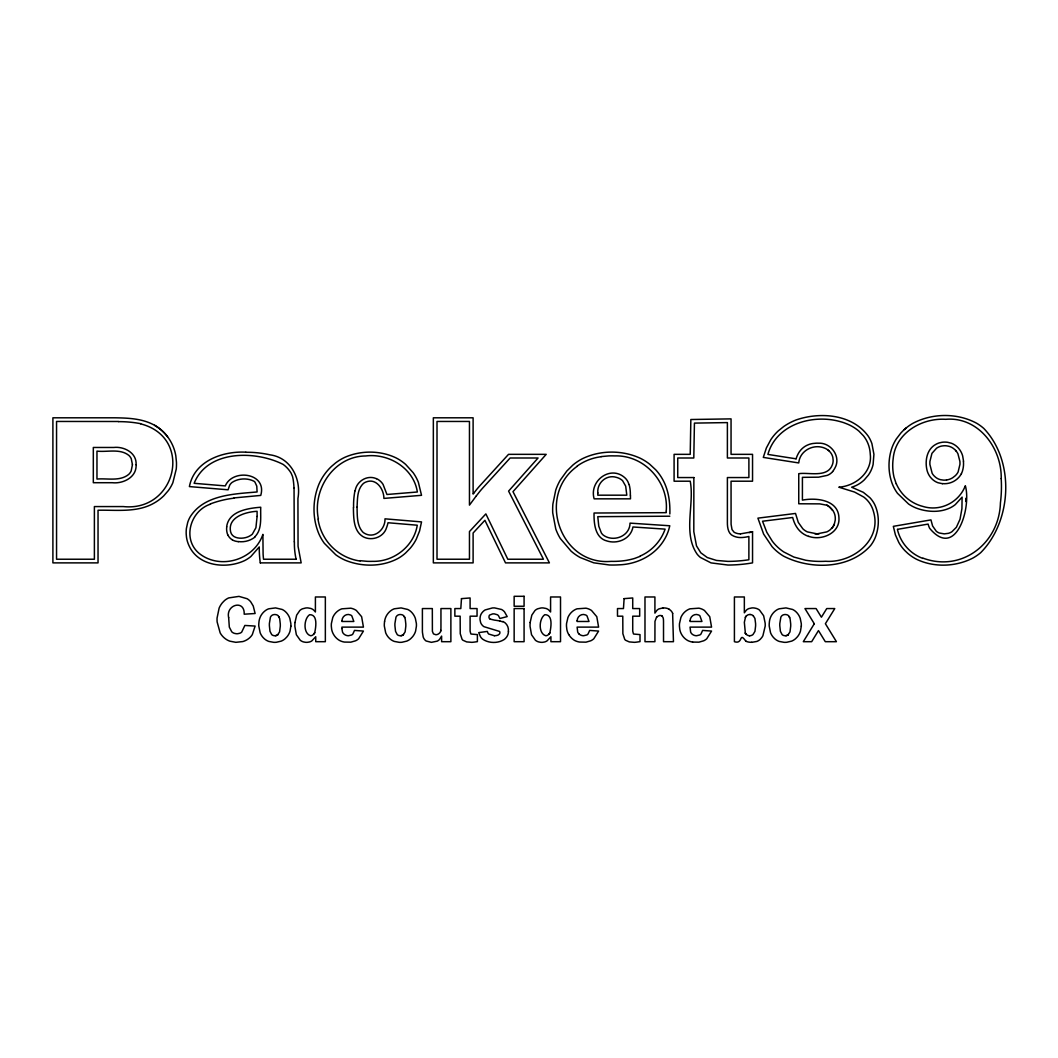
<?xml version="1.0" encoding="UTF-8"?>
<svg xmlns="http://www.w3.org/2000/svg" width="1058" height="1058" viewBox="0 0 1058 1058"><rect width="100%" height="100%" fill="white"/><g stroke="black" fill="none" stroke-linecap="round" stroke-linejoin="round"><path stroke-width="1.5" d="M666.236 510.802C668.801 481.721 644.031 454.874 614.711 455.905A81.175 81.175 0 0 0 608.707 455.905L601.116 456.593M353.398 507.681C353.65 517.626 353.306 530.666 362.907 536.604C371.451 541.458 383.697 537.398 386.554 527.651A31.74 31.74 0 0 0 388.008 522.745L417.262 525.218C413.89 546.404 393.655 561.97 372.482 561.348A75.449 75.449 0 0 1 367.152 561.322L360.143 560.687M666.236 511.226L666.223 511.993M896.311 483.81A39.596 39.596 0 0 0 922.788 506.398C940.033 511.834 958.826 502.682 965.346 485.715C971.561 507.787 955.943 559.999 929.625 528.273A25.696 25.696 0 0 1 928.104 524.094L897.634 529.317M666.223 512.667L594.054 513.024C593.842 523.102 594.9 537.98 606.922 540.955C617.647 544.447 630.925 538.786 632.949 526.977L665.112 529.132A45.891 45.891 0 0 1 640.13 556.072M669.846 513.976C670.23 501.862 668.431 489.378 662.295 478.758A49.739 49.739 0 0 0 655.775 469.858L649.665 464.184A52.093 52.093 0 0 0 640.394 458.312C622.342 449.941 600.256 449.981 582.35 458.736A51.564 51.564 0 0 0 572.947 465.004L566.81 471.048L560.264 480.12A54.54 54.54 0 0 0 555.728 490.145L552.898 503.992A69.021 69.021 0 0 0 552.712 512.839L555.767 529A50.295 50.295 0 0 0 560.356 538.575L571.056 551.125A52.331 52.331 0 0 0 580.247 557.553L593.71 562.816L609.329 564.972A97.693 97.693 0 0 0 618.718 564.853C637.009 564.39 655.352 555.278 664.609 539.117A44.912 44.912 0 0 0 668.735 529.78L669.793 525.773L630.026 523.128C629.894 536.459 613.283 542.423 603.377 535.189A9.588 9.588 0 0 1 601.328 532.875L598.775 526.183L597.783 516.674L669.807 516.198M508.501 631.467L508.131 633.848A9.892 9.892 0 0 1 506.332 637.419L505.539 638.318A12.035 12.035 0 0 1 504.137 639.535C497.895 643.542 488.928 643.37 482.792 639.27A10.884 10.884 0 0 1 480.57 636.876L478.705 632.618L487.315 631.414L487.857 632.882A4.642 4.642 0 0 0 488.756 634.046L494.364 635.726M226.65 526.844C228.634 511.054 248.035 508.224 260.744 507.245C260.281 516.939 262.516 529.357 254.7 536.948M440.802 630.224L440.631 631.216M384.583 621.324L384.332 623.77A26.979 26.979 0 0 0 384.319 625.992L385.667 632.737A16.24 16.24 0 0 0 388.603 637.498L389.728 638.635A13.728 13.728 0 0 0 394.356 641.426L399.197 642.325A21.081 21.081 0 0 0 401.895 642.272L406.761 641.122A14.283 14.283 0 0 0 410.795 638.596L412.501 636.837A16.531 16.531 0 0 0 415.582 631.176L416.416 626.124A24.241 24.241 0 0 0 416.363 623.4L415.358 618.414A16.902 16.902 0 0 0 412.131 612.846L411.007 611.683A13.542 13.542 0 0 0 407.714 609.461L401.101 607.914L394.369 608.786A12.326 12.326 0 0 0 391.579 610.162A16.174 16.174 0 0 0 386.249 616.1A16.743 16.743 0 0 0 384.596 621.337M355.157 490.753C356.599 481.139 367.364 474.592 376.397 478.692M828.798 450.708A14.27 14.27 0 0 0 825.147 448.341C814.157 443.315 799.782 450.324 798.75 462.941L763.294 457.4L766.376 447.957L770.819 439.665A48.007 48.007 0 0 1 778.265 430.897L783.74 426.506A58.349 58.349 0 0 1 796.264 419.894C820.254 411.655 852.417 414.167 868.287 436.24A33.711 33.711 0 0 1 871.924 443.686L873.921 454.292L873.101 464.555A30.272 30.272 0 0 1 868.459 474.989L864.32 479.843A30.179 30.179 0 0 1 854.031 486.402L851.65 487.209L863.302 492.314L869.861 497.644A29.042 29.042 0 0 1 874.543 504.23C879.555 514.558 879.37 527.069 875.217 537.662A35.112 35.112 0 0 1 870.708 545.439C849.587 569.508 810.177 569.878 783.423 556.058A50.017 50.017 0 0 1 772.128 546.721L763.625 534.078L757.912 518.142L795.523 513.447L798.287 522.388L802.81 528.762A17.483 17.483 0 0 0 807.333 531.883L817.08 533.867L826.774 531.896A16.822 16.822 0 0 0 830.239 529.714L832.448 527.439A12.974 12.974 0 0 0 834.326 524.107L835.212 520.219A17.973 17.973 0 0 0 835.278 517.917A13.503 13.503 0 0 0 832.633 510.207L829.446 506.888A12.709 12.709 0 0 0 826.84 505.221L819.752 503.873L798.75 503.78L798.75 473.693C808.524 472.093 827.369 478.123 832.276 464.978A12.524 12.524 0 0 0 833.149 460.415L832.871 457.625A12.127 12.127 0 0 0 830.702 452.771L829.816 451.713A14.786 14.786 0 0 0 828.242 450.232M314.715 632.644C315.932 627.01 317.942 614.447 309.61 614.698C303.765 618.679 302.932 633.345 310.536 635.726A4.007 4.007 0 0 0 312.983 634.866L313.948 633.914A5.475 5.475 0 0 0 314.583 632.922L314.715 632.644A5.607 5.607 0 0 1 313.948 633.927M549.882 632.644C551.099 627.01 553.122 614.447 544.777 614.698C538.932 618.679 538.112 633.345 545.703 635.726A4.007 4.007 0 0 0 548.15 634.866L549.115 633.914A5.475 5.475 0 0 0 549.75 632.922L549.882 632.644A5.607 5.607 0 0 1 549.115 633.927M746.459 615.875L746.247 616.087A5.925 5.925 0 0 0 745.493 617.092L744.343 622.342L745.374 633.226M832.62 471.524L832.699 471.432A21.742 21.742 0 0 0 833.466 470.387A20.988 20.988 0 0 0 834.788 468.244C841.454 457.056 831.178 442.535 818.641 443.196A30.153 30.153 0 0 0 816.194 443.183L812.875 443.5A23.051 23.051 0 0 0 808.973 444.479L806.791 445.392A19.11 19.11 0 0 0 799.782 451.277L799.345 451.859A26.662 26.662 0 0 0 796.079 458.828M277.738 634.721L279.577 631.877L280.291 626.191A52.609 52.609 0 0 0 280.277 623.929L279.669 618.626L278.201 615.809A4.166 4.166 0 0 0 276.455 614.751L275.212 614.539A6.586 6.586 0 0 0 274.22 614.553L273.295 614.724A4.404 4.404 0 0 0 271.126 616.126L270.941 616.378A4.536 4.536 0 0 0 270.425 617.211L269.393 623.479A50.321 50.321 0 0 0 269.38 625.688L269.988 631.335L271.668 634.536A4.073 4.073 0 0 0 273.215 635.474L274.141 635.686A5.753 5.753 0 0 0 275.12 635.713L275.411 635.686A4.47 4.47 0 0 0 277.751 634.721M403.283 634.721L405.121 631.877L405.822 626.191A52.609 52.609 0 0 0 405.809 623.929L405.201 618.626L403.733 615.809A4.166 4.166 0 0 0 401.987 614.751L400.757 614.539A6.586 6.586 0 0 0 399.752 614.553L398.84 614.724A4.404 4.404 0 0 0 396.657 616.126L396.472 616.378A4.536 4.536 0 0 0 395.97 617.211L394.925 623.479A50.321 50.321 0 0 0 394.912 625.688L395.533 631.335L397.2 634.536A4.073 4.073 0 0 0 398.747 635.474L399.673 635.686A5.753 5.753 0 0 0 400.651 635.713L400.956 635.686A4.47 4.47 0 0 0 403.283 634.721M788.157 634.721L789.995 631.877L790.71 626.191A52.609 52.609 0 0 0 790.696 623.929L790.088 618.626L788.62 615.809A4.166 4.166 0 0 0 786.874 614.751L785.631 614.539A6.586 6.586 0 0 0 784.639 614.553L783.714 614.724A4.404 4.404 0 0 0 781.531 616.126L781.346 616.378A4.536 4.536 0 0 0 780.844 617.211L779.812 623.479A50.321 50.321 0 0 0 779.786 625.688L780.407 631.335L782.074 634.536A4.073 4.073 0 0 0 783.621 635.474L784.56 635.686A5.753 5.753 0 0 0 785.539 635.713L785.83 635.686A4.47 4.47 0 0 0 788.17 634.721M656.595 616.946L654.968 621.39L654.915 641.69L644.983 641.69L644.983 596.976L654.915 596.976L654.915 613.098L656.899 610.36A8.305 8.305 0 0 1 658.975 608.892L662.903 607.927M577.351 466.181C536.327 495.342 559.51 565.765 611.154 561.362A84.442 84.442 0 0 0 626.429 560.37L630.118 559.603A59.288 59.288 0 0 0 634.879 558.333L640.235 556.31M210.463 504.163C190.678 510.617 182.055 538.39 198.613 552.937C219.297 570.355 254.092 560.409 262.9 534.369L263.098 554.061A100.801 100.801 0 0 0 263.535 559.232L296.214 559.232M740.468 533.893A13.833 13.833 0 0 1 734.133 532.267L732.017 529.582L731.091 524.265L731.052 481.205L752.542 481.205L752.542 454.345L731.052 454.345L731.052 418.875L690.848 419.51L690.213 454.345L674.091 454.345L674.091 481.205L690.213 481.205C694.67 504.084 682.635 533.153 697.129 554.141A23.382 23.382 0 0 0 700.462 557.487L711.029 562.896L727.944 565.038A145.409 145.409 0 0 0 752.542 562.869L752.542 531.724L740.468 533.867M234.003 497.921L260.744 495.422C267.423 472.82 232.588 468.297 225.314 485.913L194.13 483.308C207.527 449.637 255.864 450.417 283.24 464.475A29.135 29.135 0 0 1 291.162 473.243L292.392 476.166A11.294 11.294 0 0 1 292.603 476.867L293.106 479.142A75.74 75.74 0 0 1 293.992 488.095M946.54 479.975L945.786 480.067A17.351 17.351 0 0 1 943.471 480.12L940.549 479.697A12.947 12.947 0 0 1 935.523 477.211L933.923 475.716A13.728 13.728 0 0 1 932.151 473.283L929.889 464.422A32.428 32.428 0 0 1 929.942 461.314L931.939 453.366L936.528 448.235A13.886 13.886 0 0 1 941.792 446.013L944 445.762A17.232 17.232 0 0 1 946.368 445.815L948.642 446.212A13.609 13.609 0 0 1 953.351 448.407L954.528 449.372A15.87 15.87 0 0 1 956.168 451.078M245.84 452.189C222.63 450.92 194.249 461.01 189.395 486.587L228.078 489.801L229.731 485.106A10.487 10.487 0 0 1 232.033 482.461C238.235 478.282 247.175 477.78 253.867 481.178A5.568 5.568 0 0 1 254.965 482.117L256.777 486.138L257.094 491.957C233.778 494.046 203.916 494.747 190.07 517.031A29.849 29.849 0 0 0 187.689 522.48L186.406 528.405A35.588 35.588 0 0 0 186.208 534.197L186.499 537.292A30.074 30.074 0 0 0 189.184 546.034C198.6 566.4 226.438 569.257 244.782 560.515A35.39 35.39 0 0 0 250.905 556.482L259.25 546.933A110.812 110.812 0 0 0 260.281 562.896M751.709 642.351L756.854 641.439A10.831 10.831 0 0 0 760.332 639.217L761.734 637.604A15.579 15.579 0 0 0 762.911 635.713L765.199 626.085A35.311 35.311 0 0 0 765.159 623.175L763.625 615.716L759.499 610.069A10.236 10.236 0 0 0 756.06 608.35L754.09 607.966A13.503 13.503 0 0 0 751.974 607.914L748.852 608.588A8.226 8.226 0 0 0 746.3 610.215L744.343 612.807L744.343 596.976L734.411 596.976L734.411 641.69C743.258 644.653 738.828 631.467 745.639 640.91A6.52 6.52 0 0 0 746.168 641.227M260.321 562.882L301.16 562.882L298.052 546.285L297.933 498.477C301.398 478.97 290.897 457.545 269.869 454.808A104.504 104.504 0 0 0 245.853 452.282M118.496 421.494L56.55 421.454L56.55 559.232L94.387 559.232L94.387 506.57L123.297 506.57C176.21 512.125 193.839 437.404 140.608 423.848M942.413 483.704L937.943 482.726A16.888 16.888 0 0 1 930.617 477.436L930.022 476.695A19.057 19.057 0 0 1 927.112 470.598C924.718 461.262 926.649 449.134 935.986 444.281A17.14 17.14 0 0 1 939.359 442.866L942.03 442.284A19.771 19.771 0 0 1 947.637 442.297L951.34 443.223A17.06 17.06 0 0 1 953.086 443.99A18.158 18.158 0 0 1 959.606 449.584A20.221 20.221 0 0 1 962.661 455.932L963.547 461.222M238.301 541.696L235.669 541.207A14.085 14.085 0 0 1 233.249 540.334L232.35 539.845M692.58 642.074L698.941 642.166L703.768 640.764A13.331 13.331 0 0 0 706.744 638.781L711.558 631.071L702.605 630.423L700.965 634.046A4.854 4.854 0 0 1 699.788 634.972L696.587 635.726A6.771 6.771 0 0 1 691.932 633.954A5.515 5.515 0 0 1 690.636 632.036L690.054 627.116L711.558 627.116L709.733 616.695L704.469 610.479A14.918 14.918 0 0 0 698.902 608.178L689.975 608.826A14.693 14.693 0 0 0 685.809 611.101L685.187 611.617A16.373 16.373 0 0 0 683.997 612.741A15.91 15.91 0 0 0 680.876 617.568L679.5 623.559A25.432 25.432 0 0 0 679.434 626.138L679.752 629.259A15.698 15.698 0 0 0 681.709 634.602A16.121 16.121 0 0 0 687.528 640.421A15.42 15.42 0 0 0 692.58 642.047M796.052 458.815L767.896 454.424C776.281 424.218 812.689 413.757 840.264 421.639A56.1 56.1 0 0 1 843.953 422.75L847.537 424.139A44.145 44.145 0 0 1 858.858 431.056L863.473 435.83A30.418 30.418 0 0 1 868.869 446.053L869.425 448.156A34.901 34.901 0 0 1 870.126 452.44A39.12 39.12 0 0 1 870.258 454.16C872.559 472.159 855.697 486.072 838.809 487.183L854.547 492.049L863.791 497.075A26.622 26.622 0 0 1 873.577 511.9C881.975 540.506 852.259 563.226 825.65 561.269A94.096 94.096 0 0 1 805.799 560.264L793.804 557.037L783.78 551.959A46.79 46.79 0 0 1 772.406 541.339L766.838 532.346L762.54 521.237L792.68 517.494A36.369 36.369 0 0 0 795.285 524.609L796.476 526.686A22.297 22.297 0 0 0 808.629 536.419M499.826 621.006L502.722 621.813M808.656 536.313C821.524 541.088 840.131 533.192 838.941 517.785C838.386 499.561 815.811 497.498 802.414 500.13L802.414 477.343L818.601 477.184L827.158 475.399A12.775 12.775 0 0 0 832.659 471.564M922.986 558.135C961.643 572.55 999.294 543.376 1000.418 502.934A130.253 130.253 0 0 0 1001.199 478.639M490.119 619.089L494.47 620.12A64.697 64.697 0 0 1 499.826 620.993M154.613 425.303C142.632 418.545 128.388 418.003 114.965 417.804L52.9 417.804L52.9 562.882L98.037 562.882L98.037 510.234C116.578 509.837 137.209 512.826 154.137 503.053A46.618 46.618 0 0 0 163.752 495.845L168.341 490.581A40.085 40.085 0 0 0 172.864 482.712L176.263 469.025A55.32 55.32 0 0 0 176.461 462.267L175.8 455.707A43.59 43.59 0 0 0 170.272 440.763A45.825 45.825 0 0 0 167.561 436.742A42.492 42.492 0 0 0 155.989 426.123L154.613 425.303A42.624 42.624 0 0 1 167.574 436.729M753.203 615.716L754.923 618.427L755.584 623.519A49.475 49.475 0 0 1 755.597 625.966L754.949 631.388L753.018 634.509A5.078 5.078 0 0 1 750.281 635.699A5.779 5.779 0 0 1 749.368 635.713M746.3 634.364L745.903 633.954A5.078 5.078 0 0 1 745.387 633.266M227.933 535.07L228.158 535.52A10.977 10.977 0 0 0 232.35 539.845M896.232 483.85L893.997 477.145A52.239 52.239 0 0 1 893.203 458.445C895.504 432.907 921.941 417.778 945.693 419.312C978.399 416.429 1001.913 448.156 1001.212 478.639M672.637 613.402L673.457 641.69L663.525 641.69L663.511 621.482A26.886 26.886 0 0 0 663.353 618.785L663.313 618.599A3.941 3.941 0 0 0 662.07 616.232M629.034 484.604L628.055 482.078A13.45 13.45 0 0 0 625.014 477.912C610.625 464.607 588.896 480.821 594.133 498.834L630.489 498.834L630.449 495.144M318.405 519.068C312.136 489.457 334.05 456.13 365.618 455.972C388.696 453.036 413.718 468.139 417.355 491.996L386.95 494.496L383.049 484.379A15.301 15.301 0 0 0 376.436 478.613M294.045 488.095L294.283 541.775M965.809 498.292L965.861 501.532M118.496 421.653A113.365 113.365 0 0 1 140.648 423.676M296.108 559.259A72.817 72.817 0 0 1 294.389 541.789M210.37 503.912A101.065 101.065 0 0 1 234.03 498.159M227.854 535.097A15.711 15.711 0 0 1 226.743 526.858M254.872 537.173A22.416 22.416 0 0 1 238.314 541.577M360.09 561.031A49.633 49.633 0 0 1 318.022 519.134M353.597 507.681A76.467 76.467 0 0 1 354.959 490.714M577.232 466.023A52.04 52.04 0 0 1 601.129 456.739M629.179 484.564A38.088 38.088 0 0 1 630.343 495.144M946.54 479.988A15.367 15.367 0 0 0 952.782 477.674L955.229 475.756A13.661 13.661 0 0 0 958.112 471.961L959.95 464.343A28.288 28.288 0 0 0 959.897 461.381L957.926 453.776A15.037 15.037 0 0 0 955.652 450.483M961.444 473.667A19.348 19.348 0 0 1 942.427 483.612M961.365 473.627A17.338 17.338 0 0 0 962.383 471.299A25.26 25.26 0 0 0 963.415 461.235M834.326 524.12A13.027 13.027 0 0 1 831.958 528.048M826.906 505.116A16.505 16.505 0 0 1 832.501 510.3M906.256 427.895A50.295 50.295 0 0 0 900.728 433.185L896.245 439.07A43.986 43.986 0 0 0 891.96 447.785C887.979 459.291 887.979 472.252 892.225 483.691A42.175 42.175 0 0 0 897.449 493.279L908.597 504.031A41.183 41.183 0 0 0 916.241 508.078C927.059 512.112 939.755 512.852 950.362 507.761A29.121 29.121 0 0 0 955.295 504.6L962.106 497.115L961.92 508.673L960.029 519.227L956.379 527.268L951.949 531.711A13.106 13.106 0 0 1 948.352 533.338L944.239 533.867L939.266 532.994A10.673 10.673 0 0 1 936.251 531.195L932.614 526.011L930.947 519.901L893.336 526.342L895.412 534.872L898.797 542.45A40.918 40.918 0 0 0 904.815 550.557L907.79 553.374A44.753 44.753 0 0 0 916.44 559.219C933.936 567.67 955.652 566.903 972.844 558.082A48.298 48.298 0 0 0 980.687 552.673C1011.951 521.078 1015.058 461.103 983.808 428.45A46.605 46.605 0 0 0 976.613 423.226C957.173 412.726 932.005 413.043 912.591 423.491A48.8 48.8 0 0 0 904.299 429.574M922.867 558.439A40.68 40.68 0 0 1 897.409 529.37M752.542 531.724A62.938 62.938 0 0 1 749.17 532.663M819.051 533.801A29.598 29.598 0 0 1 814.911 533.787M789.202 616.523A5.197 5.197 0 0 1 789.691 617.436M788.382 634.522A4.51 4.51 0 0 1 785.83 635.699M745.348 617.383A6.017 6.017 0 0 1 746.247 616.087A4.748 4.748 0 0 1 749.024 614.579L749.302 614.553A5.898 5.898 0 0 1 750.201 614.526M749.924 614.486A5.316 5.316 0 0 1 753.415 615.915M749.646 635.752A4.84 4.84 0 0 1 746.3 634.364M751.709 642.246A12.484 12.484 0 0 1 746.128 641.333M745.903 633.954A5.184 5.184 0 0 1 745.229 632.949M656.873 617.158A4.298 4.298 0 0 1 662.229 615.928M662.916 608.006A10.778 10.778 0 0 1 669.291 609.276M669.238 609.382A8.213 8.213 0 0 1 672.69 613.389M568.807 634.575A16.121 16.121 0 0 0 574.587 640.421A15.42 15.42 0 0 0 579.639 642.047L585.987 642.166L590.814 640.764A13.331 13.331 0 0 0 593.789 638.781L598.603 631.071L589.663 630.423L588.01 634.046A4.854 4.854 0 0 1 586.833 634.972L583.632 635.726A6.771 6.771 0 0 1 578.99 633.954M568.754 634.602A15.698 15.698 0 0 1 566.81 629.245L566.48 626.138A25.432 25.432 0 0 1 566.546 623.559L567.921 617.568A15.91 15.91 0 0 1 571.056 612.741A16.373 16.373 0 0 1 572.246 611.617L572.867 611.101A14.693 14.693 0 0 1 577.033 608.826L585.96 608.191A14.918 14.918 0 0 1 591.528 610.479L596.791 616.695L598.603 627.116L577.113 627.116L577.694 632.036A5.515 5.515 0 0 0 579.004 633.94M494.364 635.673A8.689 8.689 0 0 0 498.318 634.945L499.389 634.046A2.222 2.222 0 0 0 499.839 632.115A1.971 1.971 0 0 0 499.535 631.428L484.048 626.706A7.631 7.631 0 0 1 482.779 625.741A8.305 8.305 0 0 1 480.623 622.488L480.081 619.935A12.736 12.736 0 0 1 480.041 618.216L480.253 616.536A9.416 9.416 0 0 1 481.76 613.071L482.832 611.788A11.744 11.744 0 0 1 484.167 610.611A11.096 11.096 0 0 1 485.172 609.937L492.38 607.953A26.476 26.476 0 0 1 494.628 607.914L501.558 609.487A10.289 10.289 0 0 1 504.521 611.868L507.192 616.589L499.905 618.494L498.463 615.677A5.012 5.012 0 0 0 497.353 614.751L494.311 613.878A11.797 11.797 0 0 0 492.592 613.918L489.629 615.068A2.407 2.407 0 0 0 489.14 615.901L488.968 616.959A2.513 2.513 0 0 0 489.828 618.93M502.894 621.43A9.601 9.601 0 0 1 508.369 631.454M440.697 631.242A4.906 4.906 0 0 1 438.885 633.61A4.854 4.854 0 0 1 435.83 634.721L433.436 633.874L432.391 631.309L432.325 608.562L422.393 608.562L422.393 630.184A40.006 40.006 0 0 0 422.446 632.34L423.16 636.85A7.895 7.895 0 0 0 426.109 640.989L431.399 642.338L437.258 641.148A8.649 8.649 0 0 0 439.559 639.389L441.609 636.096L441.609 641.69L450.88 641.69L450.88 608.562L440.948 608.562L440.948 627.196A27.627 27.627 0 0 1 440.816 630.224M404.328 616.523A5.197 5.197 0 0 1 404.804 617.436M403.508 634.522A4.51 4.51 0 0 1 400.956 635.699M278.783 616.523A5.197 5.197 0 0 1 279.272 617.436M277.963 634.522A4.51 4.51 0 0 1 275.411 635.699M693.863 477.555L693.81 531.645L696.508 545.902L700.819 552.818L707.313 557.553L716.557 560.449L727.944 561.388A140.33 140.33 0 0 0 748.879 559.761L748.892 536.485A37.162 37.162 0 0 1 740.798 537.557L740.64 537.53A17.682 17.682 0 0 1 738.391 537.398A17.814 17.814 0 0 1 733.406 535.983C728.063 533.933 727.322 527.188 727.388 522.268L727.388 477.555L748.892 477.555L748.892 457.995L727.388 457.995L727.388 422.592L694.432 423.107L693.797 457.995L677.742 457.995L677.742 477.555L693.863 477.555M341.906 628.558L342.514 632.036A5.515 5.515 0 0 0 343.837 633.94A6.771 6.771 0 0 0 348.466 635.739L351.666 634.972A4.854 4.854 0 0 0 352.843 634.046L354.496 630.423L363.436 631.071L358.622 638.781A13.331 13.331 0 0 1 355.647 640.764L350.82 642.166L344.458 642.074A15.42 15.42 0 0 1 339.433 640.394A16.121 16.121 0 0 1 333.64 634.575A15.698 15.698 0 0 1 331.643 629.245L331.313 626.138A25.432 25.432 0 0 1 331.379 623.559L332.754 617.568A15.91 15.91 0 0 1 335.889 612.741A16.373 16.373 0 0 1 337.066 611.617L337.7 611.101A14.693 14.693 0 0 1 341.866 608.826L350.78 608.191A14.918 14.918 0 0 1 356.361 610.479L361.624 616.695L363.436 627.116L341.932 627.116L341.906 628.478M136.085 464.674C136.918 477.184 123.191 483.969 112.241 482.712L93.316 482.712L93.316 447.468L113.775 447.468C124.156 446.264 136.905 452.917 136.085 464.674M357.062 507.099C357.287 515.458 356.731 525.284 362.669 531.936A10.196 10.196 0 0 0 364.587 533.351C374.545 539.157 385.456 529.384 384.993 518.83L421.534 521.911L419.563 531.023L416.257 539.236A46.975 46.975 0 0 1 410.213 548.269L405.571 553.017A43.18 43.18 0 0 1 398.324 558.28C382.15 567.075 361.783 567.075 344.948 560.105A50.242 50.242 0 0 1 335.73 554.736L324.303 543.27A50.718 50.718 0 0 1 318.974 534.092C312.255 518.394 312.454 499.879 318.961 484.154A52.979 52.979 0 0 1 324.29 474.698L325.917 472.516A56.219 56.219 0 0 1 331.524 466.38L335.69 462.849A49.779 49.779 0 0 1 344.895 457.294C360.976 450.272 380.364 450.298 396.208 457.969A45.798 45.798 0 0 1 405.664 464.422L413.149 472.688A45.044 45.044 0 0 1 418.346 482.223L421.534 495.316L383.909 498.411C383.935 489.113 376.119 477.634 365.804 482.078A9.945 9.945 0 0 0 363.238 483.625C357.009 489.576 357.551 499.178 357.062 507.099M257.094 516.463L255.917 527.73L252.346 534.171A16.624 16.624 0 0 1 245.641 537.609C240.206 538.985 232.125 538.324 230.604 531.777C227.43 517.018 245.853 511.874 257.094 511.305L257.094 516.463M228.66 617.66L229.322 627.116L231.728 631.771A6.864 6.864 0 0 0 234.281 633.319L236.04 633.689A9.747 9.747 0 0 0 237.786 633.702L239.901 633.213A6.308 6.308 0 0 0 241.674 632.155L244.861 625.45L255.123 626.072L252.333 634.549A15.182 15.182 0 0 1 249.172 638.199A17.444 17.444 0 0 1 242.851 641.558L235.868 642.325L229.851 641.174A17.589 17.589 0 0 1 224.772 638.305L224.005 637.657A19.666 19.666 0 0 1 221.902 635.448A19.004 19.004 0 0 1 220.157 632.869L217.128 621.932A38.974 38.974 0 0 1 217.062 618.057L219.125 608.099A21.715 21.715 0 0 1 222.392 602.756L224.534 600.56A16.783 16.783 0 0 1 228.726 597.915L238.976 596.381L247.109 598.722A14.071 14.071 0 0 1 250.667 601.751L253.232 605.983L255.123 613.508L244.2 614.195C244.834 599.159 225.579 604.66 228.66 617.66M597.836 492.975L597.783 495.184L626.799 495.184L625.688 486.138L622.554 480.636A14.177 14.177 0 0 0 616.616 477.423C606.697 474.169 596.818 482.66 597.836 492.975M132.435 464.674L131.166 470.969A11.202 11.202 0 0 1 128.56 474.513C119.766 481.615 107.136 478.084 96.966 479.062L96.966 451.118C107.149 452.348 119.977 448.261 128.864 455.403A10.54 10.54 0 0 1 131.258 458.736L132.435 464.674M290.884 626.124L290.037 631.176A16.531 16.531 0 0 1 286.969 636.837L285.263 638.596A14.283 14.283 0 0 1 281.23 641.122L276.35 642.272A21.081 21.081 0 0 1 273.665 642.325L268.825 641.426A13.728 13.728 0 0 1 264.196 638.635L263.072 637.498A16.24 16.24 0 0 1 260.136 632.737L258.787 625.992A26.979 26.979 0 0 1 258.8 623.77L259.038 621.324A16.743 16.743 0 0 1 260.691 616.087A16.174 16.174 0 0 1 266.034 610.149A12.326 12.326 0 0 1 268.838 608.786L275.556 607.914L282.182 609.461A13.542 13.542 0 0 1 285.462 611.683L286.599 612.846A16.902 16.902 0 0 1 289.826 618.414L290.831 623.4A24.241 24.241 0 0 1 290.884 626.124M801.303 626.124L800.456 631.176A16.531 16.531 0 0 1 797.388 636.837L795.682 638.596A14.283 14.283 0 0 1 791.649 641.122L786.768 642.272A21.081 21.081 0 0 1 784.084 642.325L779.243 641.426A13.728 13.728 0 0 1 774.615 638.635L773.491 637.498A16.24 16.24 0 0 1 770.541 632.737L769.206 625.992A26.979 26.979 0 0 1 769.219 623.77L769.457 621.324A16.743 16.743 0 0 1 771.11 616.087A16.174 16.174 0 0 1 776.453 610.149A12.326 12.326 0 0 1 779.257 608.786L785.975 607.914L792.601 609.461A13.542 13.542 0 0 1 795.88 611.683L797.018 612.846A16.902 16.902 0 0 1 800.245 618.414L801.25 623.4A24.241 24.241 0 0 1 801.303 626.124M294.984 622.514L294.918 623.479A39.887 39.887 0 0 0 294.891 626.468L296.359 634.747L300.234 640.235A9.496 9.496 0 0 0 303.461 641.915L305.312 642.272A12.273 12.273 0 0 0 307.362 642.325L309.372 641.994A9.191 9.191 0 0 0 311.793 640.936L315.734 636.731L315.734 641.69L325.348 641.69L325.348 596.976L315.403 596.976L315.403 611.987L313.829 610.202A8.834 8.834 0 0 0 310.88 608.469L307.904 607.914A14.257 14.257 0 0 0 305.788 607.98L302.522 608.8A9.773 9.773 0 0 0 299.811 610.519L296.663 615.121L294.984 622.514M530.151 622.514L530.098 623.479A39.887 39.887 0 0 0 530.058 626.468L531.539 634.747L535.401 640.235A9.496 9.496 0 0 0 538.628 641.915L540.493 642.272A12.273 12.273 0 0 0 542.529 642.325L544.539 641.994A9.191 9.191 0 0 0 546.973 640.936L550.914 636.731L550.914 641.69L560.515 641.69L560.515 596.976L550.583 596.976L550.583 611.987L548.996 610.202A8.834 8.834 0 0 0 546.047 608.469L543.071 607.914A14.257 14.257 0 0 0 540.955 607.98L537.689 608.8A9.773 9.773 0 0 0 534.978 610.519L531.83 615.121L530.151 622.514M461.473 598.63L460.812 608.562L454.861 608.562L454.861 616.179L460.151 616.179L460.243 633.716L462.095 639.363A5.594 5.594 0 0 0 463.02 640.288L466.657 641.902L471.789 642.338A36.514 36.514 0 0 0 474.963 641.994L477.383 641.651L477.383 634.602L471.061 634.046A1.455 1.455 0 0 1 470.757 633.716L470.122 631.229A15.367 15.367 0 0 1 470.096 630.303L470.096 616.179L477.052 616.179L477.052 608.562L470.096 608.562L470.096 597.968L461.473 598.63M624.114 598.63L623.453 608.562L617.488 608.562L617.488 616.179L622.778 616.179L622.871 633.716L624.723 639.363A5.594 5.594 0 0 0 625.648 640.288L629.298 641.902L634.416 642.338A36.514 36.514 0 0 0 637.59 641.994L640.011 641.651L640.011 634.602L633.689 634.046A1.455 1.455 0 0 1 633.385 633.716L632.75 631.229A15.367 15.367 0 0 1 632.724 630.303L632.724 616.179L639.68 616.179L639.68 608.562L632.724 608.562L632.724 597.968L624.114 598.63M342.012 620.636L341.906 621.482L353.835 621.482L351.811 615.862A4.444 4.444 0 0 0 350.462 614.962C346.508 613.177 342.038 616.404 342.012 620.636M577.179 620.636L577.073 621.482L589.002 621.482L586.978 615.862A4.444 4.444 0 0 0 585.629 614.962C581.675 613.177 577.205 616.404 577.179 620.636M690.12 620.636L690.028 621.482L701.943 621.482L699.92 615.862A4.444 4.444 0 0 0 698.584 614.962C694.63 613.177 690.16 616.404 690.12 620.636M814.29 623.757L803.3 641.69L811.671 641.69L818.469 630.581L825.293 641.69L836.428 641.69L825.399 623.717L834.775 608.562L826.748 608.562L821.405 617.211L816.088 608.562L804.953 608.562L814.29 623.757M476.047 496.228L469.461 505.129L469.461 421.454L437.007 421.454L437.007 559.232L469.461 559.232L469.461 531.566L485.86 513.897L507.8 559.232L543.442 559.232L508.594 491.11L538.059 457.995L510.141 457.995L483.678 486.997A99.386 99.386 0 0 0 479.843 491.388L476.047 496.228M473.6 493.398L473.111 494.06L473.111 417.804L433.344 417.804L433.344 562.882L473.111 562.882L473.111 532.994L484.908 520.298L505.512 562.882L549.419 562.882L512.985 491.666L546.192 454.345L508.528 454.345L480.993 484.524A102.666 102.666 0 0 0 477.026 489.047L473.6 493.398M524.08 596.302L514.148 596.302L514.148 606.247L524.08 606.247L524.08 596.302M524.08 608.562L514.148 608.562L514.148 641.69L524.08 641.69L524.08 608.562"/></g></svg>
